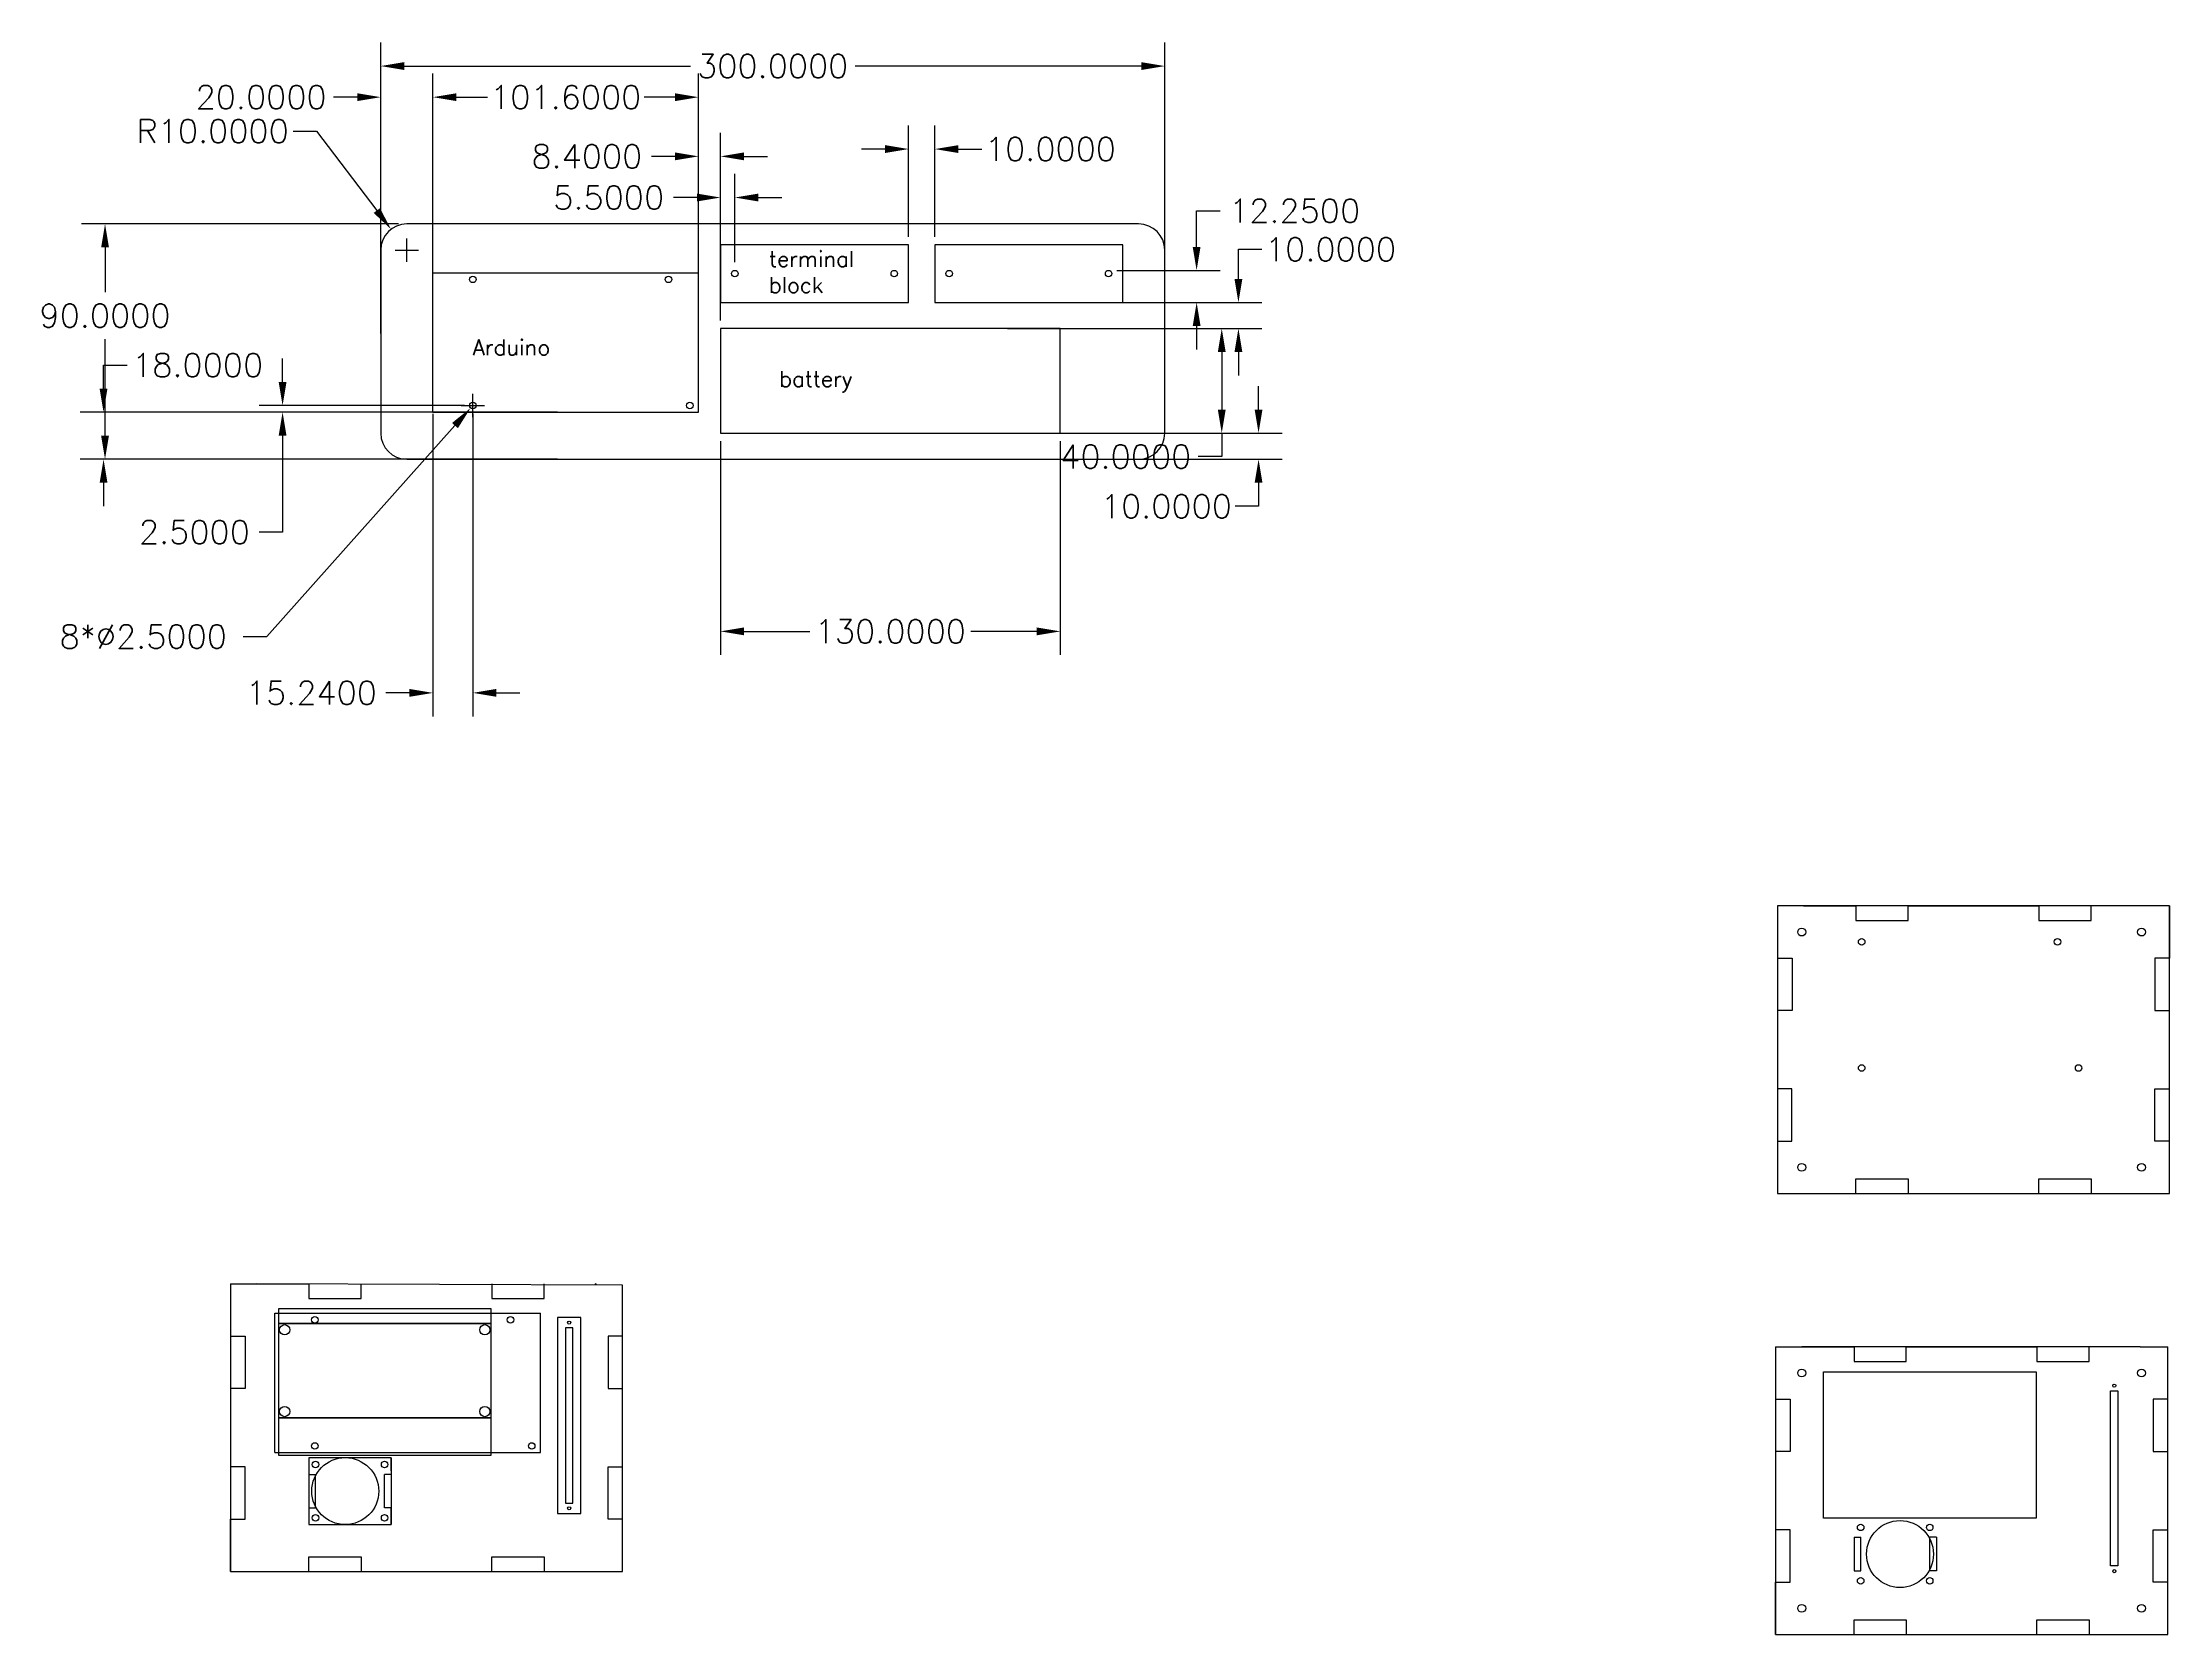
# Model space of a CAD drawing. Header units: millimetres. Extents: x -129 to 684, y -450 to 159.
import ezdxf

# ---------------------------------------------------------------- set-up
doc = ezdxf.new("R2010")
doc.units = ezdxf.units.MM
doc.header["$MEASUREMENT"] = 0
doc.styles.get("Standard").update_dxf_attribs({"font": 'txt.shx'})
doc.styles.add('standardRomanS', font='romans.shx', dxfattribs={"height": 0.12})
doc.dimstyles.new('Annotative', dxfattribs={"dimscale": 0, "dimtxt": 0.18, "dimasz": 0.18, "dimexe": 0.18, "dimexo": 0.0625, "dimgap": 0.09, "dimtad": 0, "dimtih": 1, "dimtoh": 1, "dimdec": 4, "dimzin": 0, "dimdsep": 46, "dimtxsty": 'Standard', "dimcen": 0.09, "dimadec": 0, "dimazin": 0, "dimtfac": 1, "dimtdec": 4, "dimtofl": 0, "dimtmove": 0, "dimatfit": 3, "dimfxl": 1, "dimtolj": 1, "dimtzin": 0, "dimarcsym": 0})

# ---------------------------------------------------------------- blocks, each defined once
blk = doc.blocks.new('*D6')
at = {"color": 0, "lineweight": -2, "transparency": 16777216}
for p, q in [((0, 48.12), (0, 159.4)), ((300, 48.12), (300, 159.4)), ((9, 150.4), (118.5, 150.4)), ((291, 150.4), (181.5, 150.4))]:
    blk.add_line(p, q, dxfattribs=at)
at = {"color": 0, "transparency": 16777216}
for points in [[(9, 151.9), (9, 148.9), (0, 150.4)], [(291, 151.9), (291, 148.9), (300, 150.4)]]:
    blk.add_solid(points, dxfattribs=at)
at = {"layer": 'Defpoints', "color": 0, "transparency": 16777216}
for p in [(300, 150.4), (0, 45), (300, 45)]:
    blk.add_point(p, dxfattribs=at)
at = {"color": 0, "transparency": 16777216, "insert": (150, 150.4), "char_height": 9, "attachment_point": 5}
blk.add_mtext('\\A1;300.0000', dxfattribs=at)
blk = doc.blocks.new('*D7')
at = {"color": 0, "lineweight": -2, "transparency": 16777216}
for p, q in [((6.87, 90), (-114.47, 90)), ((-105.47, 81), (-105.47, 63.92)), ((-105.47, 9), (-105.47, 45.92)), ((6.87, 0), (-114.47, 0))]:
    blk.add_line(p, q, dxfattribs=at)
at = {"color": 0, "transparency": 16777216}
for points in [[(-106.97, 81), (-103.97, 81), (-105.47, 90)], [(-106.97, 9), (-103.97, 9), (-105.47, 0)]]:
    blk.add_solid(points, dxfattribs=at)
at = {"layer": 'Defpoints', "color": 0, "transparency": 16777216}
for p in [(10, 90), (-105.47, 0), (10, 0)]:
    blk.add_point(p, dxfattribs=at)
at = {"color": 0, "transparency": 16777216, "insert": (-105.47, 54.92), "char_height": 9, "attachment_point": 5}
blk.add_mtext('\\A1;90.0000', dxfattribs=at)
blk = doc.blocks.new('*D8')
at = {"color": 0, "lineweight": -2, "transparency": 16777216}
for p, q in [((-33.53, 125.52), (-24.53, 125.52)), ((-24.53, 125.52), (-1.48, 95.14)), ((10, 75.5), (10, 84.5)), ((5.5, 80), (14.5, 80))]:
    blk.add_line(p, q, dxfattribs=at)
at = {"color": 0, "transparency": 16777216}
blk.add_solid([(-0.29, 96.04), (-2.68, 94.23), (3.96, 87.97)], dxfattribs=at)
at = {"layer": 'Defpoints', "color": 0, "transparency": 16777216}
for p in [(3.96, 87.97), (10, 80)]:
    blk.add_point(p, dxfattribs=at)
at = {"color": 0, "transparency": 16777216, "insert": (-64.28, 125.52), "char_height": 9, "attachment_point": 5}
blk.add_mtext('\\A1;R10.0000', dxfattribs=at)
blk = doc.blocks.new('*D9')
at = {"color": 0, "lineweight": -2, "transparency": 16777216}
for p, q in [((20, 17.41), (20, -98.36)), ((35.24, 17.41), (35.24, -98.36)), ((11, -89.36), (2, -89.36)), ((44.24, -89.36), (53.24, -89.36))]:
    blk.add_line(p, q, dxfattribs=at)
at = {"color": 0, "transparency": 16777216}
for points in [[(11, -87.86), (11, -90.86), (20, -89.36)], [(44.24, -87.86), (44.24, -90.86), (35.24, -89.36)]]:
    blk.add_solid(points, dxfattribs=at)
at = {"layer": 'Defpoints', "color": 0, "transparency": 16777216}
for p in [(20, 20.54), (35.24, 20.54), (20, -89.36)]:
    blk.add_point(p, dxfattribs=at)
at = {"color": 0, "transparency": 16777216, "insert": (-26.5, -89.36), "char_height": 9, "attachment_point": 5}
blk.add_mtext('\\A1;15.2400', dxfattribs=at)
blk = doc.blocks.new('*D10')
at = {"color": 0, "lineweight": -2, "transparency": 16777216}
for p, q in [((-37.54, 29.54), (-37.54, 38.54)), ((32.12, 20.54), (-46.54, 20.54)), ((48.77, 18.04), (-46.54, 18.04)), ((-37.54, 9.04), (-37.54, -27.88)), ((-37.54, -27.88), (-46.54, -27.88))]:
    blk.add_line(p, q, dxfattribs=at)
at = {"color": 0, "transparency": 16777216}
for points in [[(-39.04, 29.54), (-36.04, 29.54), (-37.54, 20.54)], [(-39.04, 9.04), (-36.04, 9.04), (-37.54, 18.04)]]:
    blk.add_solid(points, dxfattribs=at)
at = {"layer": 'Defpoints', "color": 0, "transparency": 16777216}
for p in [(-37.54, 18.04), (35.24, 20.54), (51.9, 18.04)]:
    blk.add_point(p, dxfattribs=at)
at = {"color": 0, "transparency": 16777216, "insert": (-71.29, -27.88), "char_height": 9, "attachment_point": 5}
blk.add_mtext('\\A1;2.5000', dxfattribs=at)
blk = doc.blocks.new('*D11')
at = {"color": 0, "lineweight": -2, "transparency": 16777216}
for p, q in [((35.24, 16.04), (35.24, 25.04)), ((30.74, 20.54), (39.74, 20.54)), ((-43.6, -67.85), (28.42, 12.89)), ((-52.6, -67.85), (-43.6, -67.85))]:
    blk.add_line(p, q, dxfattribs=at)
at = {"color": 0, "transparency": 16777216}
blk.add_solid([(27.3, 13.89), (29.54, 11.89), (34.41, 19.61)], dxfattribs=at)
at = {"layer": 'Defpoints', "color": 0, "transparency": 16777216}
for p in [(34.41, 19.61), (36.07, 21.47)]:
    blk.add_point(p, dxfattribs=at)
at = {"color": 0, "transparency": 16777216, "insert": (-90.85, -67.85), "char_height": 9, "attachment_point": 5}
blk.add_mtext('\\A1;8*∅2.5000', dxfattribs=at)
blk = doc.blocks.new('*D12')
at = {"color": 0, "lineweight": -2, "transparency": 16777216}
for p, q in [((-106.04, 27), (-106.04, 36)), ((-106.04, 36), (-97.04, 36)), ((67.67, 18), (-115.04, 18)), ((67.67, 0), (-115.04, 0)), ((-106.04, -9), (-106.04, -18))]:
    blk.add_line(p, q, dxfattribs=at)
at = {"color": 0, "transparency": 16777216}
for points in [[(-107.54, 27), (-104.54, 27), (-106.04, 18)], [(-107.54, -9), (-104.54, -9), (-106.04, 0)]]:
    blk.add_solid(points, dxfattribs=at)
at = {"layer": 'Defpoints', "color": 0, "transparency": 16777216}
for p in [(70.8, 18), (-106.04, 0), (70.8, 0)]:
    blk.add_point(p, dxfattribs=at)
at = {"color": 0, "transparency": 16777216, "insert": (-70.04, 36), "char_height": 9, "attachment_point": 5}
blk.add_mtext('\\A1;18.0000', dxfattribs=at)
blk = doc.blocks.new('*D13')
at = {"color": 0, "lineweight": -2, "transparency": 16777216}
for p, q in [((0, 56.59), (0, 147.5)), ((20, 56.59), (20, 147.5)), ((-9, 138.5), (-18, 138.5)), ((29, 138.5), (38, 138.5))]:
    blk.add_line(p, q, dxfattribs=at)
at = {"color": 0, "transparency": 16777216}
for points in [[(-9, 140), (-9, 137), (0, 138.5)], [(29, 140), (29, 137), (20, 138.5)]]:
    blk.add_solid(points, dxfattribs=at)
at = {"layer": 'Defpoints', "color": 0, "transparency": 16777216}
for p in [(0, 138.5), (0, 53.46), (20, 53.46)]:
    blk.add_point(p, dxfattribs=at)
at = {"color": 0, "transparency": 16777216, "insert": (-45.75, 138.5), "char_height": 9, "attachment_point": 5}
blk.add_mtext('\\A1;20.0000', dxfattribs=at)
blk = doc.blocks.new('*D14')
at = {"color": 0, "lineweight": -2, "transparency": 16777216}
for p, q in [((20, 56.59), (20, 147.5)), ((121.6, 56.59), (121.6, 147.5)), ((29, 138.5), (40.8, 138.5)), ((112.6, 138.5), (100.8, 138.5))]:
    blk.add_line(p, q, dxfattribs=at)
at = {"color": 0, "transparency": 16777216}
for points in [[(29, 140), (29, 137), (20, 138.5)], [(112.6, 140), (112.6, 137), (121.6, 138.5)]]:
    blk.add_solid(points, dxfattribs=at)
at = {"layer": 'Defpoints', "color": 0, "transparency": 16777216}
for p in [(121.6, 138.5), (20, 53.46), (121.6, 53.46)]:
    blk.add_point(p, dxfattribs=at)
at = {"color": 0, "transparency": 16777216, "insert": (70.8, 138.5), "char_height": 9, "attachment_point": 5}
blk.add_mtext('\\A1;101.6000', dxfattribs=at)
blk = doc.blocks.new('*D15')
at = {"color": 0, "lineweight": -2, "transparency": 16777216}
for p, q in [((130, 6.87), (130, -74.84)), ((260, 6.87), (260, -74.84)), ((139, -65.84), (164.25, -65.84)), ((251, -65.84), (225.75, -65.84))]:
    blk.add_line(p, q, dxfattribs=at)
at = {"color": 0, "transparency": 16777216}
for points in [[(139, -64.34), (139, -67.34), (130, -65.84)], [(251, -64.34), (251, -67.34), (260, -65.84)]]:
    blk.add_solid(points, dxfattribs=at)
at = {"layer": 'Defpoints', "color": 0, "transparency": 16777216}
for p in [(130, 10), (260, 10), (260, -65.84)]:
    blk.add_point(p, dxfattribs=at)
at = {"color": 0, "transparency": 16777216, "insert": (195, -65.84), "char_height": 9, "attachment_point": 5}
blk.add_mtext('\\A1;130.0000', dxfattribs=at)
blk = doc.blocks.new('*D16')
at = {"color": 0, "lineweight": -2, "transparency": 16777216}
for p, q in [((263.12, 50), (330.79, 50)), ((321.79, 41), (321.79, 19)), ((263.12, 10), (330.79, 10)), ((321.79, 10), (321.79, 1)), ((321.79, 1), (312.79, 1))]:
    blk.add_line(p, q, dxfattribs=at)
at = {"color": 0, "transparency": 16777216}
for points in [[(320.29, 41), (323.29, 41), (321.79, 50)], [(320.29, 19), (323.29, 19), (321.79, 10)]]:
    blk.add_solid(points, dxfattribs=at)
at = {"layer": 'Defpoints', "color": 0, "transparency": 16777216}
for p in [(260, 50), (260, 10), (321.79, 10)]:
    blk.add_point(p, dxfattribs=at)
at = {"color": 0, "transparency": 16777216, "insert": (285.04, 1), "char_height": 9, "attachment_point": 5}
blk.add_mtext('\\A1;40.0000', dxfattribs=at)
blk = doc.blocks.new('*D17')
at = {"color": 0, "lineweight": -2, "transparency": 16777216}
for p, q in [((335.87, 19), (335.87, 28)), ((198.12, 10), (344.87, 10)), ((198.12, 0), (344.87, 0)), ((335.87, -9), (335.87, -18)), ((335.87, -18), (326.87, -18))]:
    blk.add_line(p, q, dxfattribs=at)
at = {"color": 0, "transparency": 16777216}
for points in [[(334.37, 19), (337.37, 19), (335.87, 10)], [(334.37, -9), (337.37, -9), (335.87, 0)]]:
    blk.add_solid(points, dxfattribs=at)
at = {"layer": 'Defpoints', "color": 0, "transparency": 16777216}
for p in [(195, 10), (195, 0), (335.87, 0)]:
    blk.add_point(p, dxfattribs=at)
at = {"color": 0, "transparency": 16777216, "insert": (300.62, -18), "char_height": 9, "attachment_point": 5}
blk.add_mtext('\\A1;10.0000', dxfattribs=at)
blk = doc.blocks.new('*D18')
at = {"color": 0, "lineweight": -2, "transparency": 16777216}
for p, q in [((121.6, 53.12), (121.6, 124.86)), ((130, 53.12), (130, 124.86)), ((112.6, 115.86), (103.6, 115.86)), ((139, 115.86), (148, 115.86))]:
    blk.add_line(p, q, dxfattribs=at)
at = {"color": 0, "transparency": 16777216}
for points in [[(112.6, 117.36), (112.6, 114.36), (121.6, 115.86)], [(139, 117.36), (139, 114.36), (130, 115.86)]]:
    blk.add_solid(points, dxfattribs=at)
at = {"layer": 'Defpoints', "color": 0, "transparency": 16777216}
for p in [(121.6, 115.86), (121.6, 50), (130, 50)]:
    blk.add_point(p, dxfattribs=at)
at = {"color": 0, "transparency": 16777216, "insert": (78.85, 115.86), "char_height": 9, "attachment_point": 5}
blk.add_mtext('\\A1;8.4000', dxfattribs=at)
blk = doc.blocks.new('*D19')
at = {"color": 0, "lineweight": -2, "transparency": 16777216}
for p, q in [((328.17, 69), (328.17, 80.3)), ((328.17, 80.3), (337.17, 80.3)), ((239.81, 60), (337.17, 60)), ((239.81, 50), (337.17, 50)), ((328.17, 41), (328.17, 32))]:
    blk.add_line(p, q, dxfattribs=at)
at = {"color": 0, "transparency": 16777216}
for points in [[(326.67, 69), (329.67, 69), (328.17, 60)], [(326.67, 41), (329.67, 41), (328.17, 50)]]:
    blk.add_solid(points, dxfattribs=at)
at = {"layer": 'Defpoints', "color": 0, "transparency": 16777216}
for p in [(236.68, 60), (236.68, 50), (328.17, 50)]:
    blk.add_point(p, dxfattribs=at)
at = {"color": 0, "transparency": 16777216, "insert": (363.42, 80.3), "char_height": 9, "attachment_point": 5}
blk.add_mtext('\\A1;10.0000', dxfattribs=at)
blk = doc.blocks.new('*D20')
at = {"color": 0, "lineweight": -2, "transparency": 16777216}
for p, q in [((130, 74.12), (130, 109.12)), ((135.5, 75.37), (135.5, 109.12)), ((121, 100.12), (112, 100.12)), ((144.5, 100.12), (153.5, 100.12))]:
    blk.add_line(p, q, dxfattribs=at)
at = {"color": 0, "transparency": 16777216}
for points in [[(121, 101.62), (121, 98.62), (130, 100.12)], [(144.5, 101.62), (144.5, 98.62), (135.5, 100.12)]]:
    blk.add_solid(points, dxfattribs=at)
at = {"layer": 'Defpoints', "color": 0, "transparency": 16777216}
for p in [(130, 100.12), (130, 71), (135.5, 72.25)]:
    blk.add_point(p, dxfattribs=at)
at = {"color": 0, "transparency": 16777216, "insert": (87.25, 100.12), "char_height": 9, "attachment_point": 5}
blk.add_mtext('\\A1;5.5000', dxfattribs=at)
blk = doc.blocks.new('*D21')
at = {"color": 0, "lineweight": -2, "transparency": 16777216}
for p, q in [((202, 85.12), (202, 127.65)), ((212, 85.12), (212, 127.65)), ((193, 118.65), (184, 118.65)), ((221, 118.65), (230, 118.65))]:
    blk.add_line(p, q, dxfattribs=at)
at = {"color": 0, "transparency": 16777216}
for points in [[(193, 120.15), (193, 117.15), (202, 118.65)], [(221, 120.15), (221, 117.15), (212, 118.65)]]:
    blk.add_solid(points, dxfattribs=at)
at = {"layer": 'Defpoints', "color": 0, "transparency": 16777216}
for p in [(212, 118.65), (202, 82), (212, 82)]:
    blk.add_point(p, dxfattribs=at)
at = {"color": 0, "transparency": 16777216, "insert": (256.25, 118.65), "char_height": 9, "attachment_point": 5}
blk.add_mtext('\\A1;10.0000', dxfattribs=at)
blk = doc.blocks.new('*D22')
at = {"color": 0, "lineweight": -2, "transparency": 16777216}
for p, q in [((312.18, 81.25), (312.18, 95)), ((312.18, 95), (321.18, 95)), ((281.62, 72.25), (321.18, 72.25)), ((281.62, 60), (321.18, 60)), ((312.18, 51), (312.18, 42))]:
    blk.add_line(p, q, dxfattribs=at)
at = {"color": 0, "transparency": 16777216}
for points in [[(310.68, 81.25), (313.68, 81.25), (312.18, 72.25)], [(310.68, 51), (313.68, 51), (312.18, 60)]]:
    blk.add_solid(points, dxfattribs=at)
at = {"layer": 'Defpoints', "color": 0, "transparency": 16777216}
for p in [(278.5, 72.25), (278.5, 60), (312.18, 60)]:
    blk.add_point(p, dxfattribs=at)
at = {"color": 0, "transparency": 16777216, "insert": (349.68, 95), "char_height": 9, "attachment_point": 5}
blk.add_mtext('\\A1;12.2500', dxfattribs=at)
blk = doc.blocks.new('arduino')
for p, q in [((5.13, 39.74), (5.13, 93.08)), ((5.13, 93.08), (106.73, 93.08)), ((106.73, 39.74), (106.73, 93.08)), ((5.13, 39.74), (106.73, 39.74))]:
    blk.add_line(p, q)
for centre in [(20.37, 90.54), (95.27, 90.54), (20.37, 42.28), (103.37, 42.28)]:
    blk.add_circle(centre, 1.25)
blk = doc.blocks.new('LCD')
for points in [[(47.04, 85.82), (128.42, 85.82), (128.42, 91.42), (47.04, 91.42)], [(47.04, 49.72), (128.42, 49.72), (128.42, 85.82), (47.04, 85.82)], [(47.04, 35.44), (128.42, 35.44), (128.42, 49.72), (47.04, 49.72)]]:
    blk.add_lwpolyline(points, close=True)
for centre in [(49.44, 83.42), (126.02, 83.42), (49.44, 52.12), (126.02, 52.12)]:
    blk.add_circle(centre, 1.95)
blk = doc.blocks.new('slide')
for p, q in [((3.1, 71), (3.1, 4)), ((5.9, 71), (3.1, 71)), ((5.9, 4), (5.9, 71)), ((3.1, 4), (5.9, 4))]:
    blk.add_line(p, q)
blk.add_lwpolyline([(0, 0), (9, 0), (9, 75), (0, 75)], close=True)
for centre in [(4.5, 73), (4.5, 2)]:
    blk.add_circle(centre, 0.6)

msp = doc.modelspace()

# ---------------------------------------------------------------- linework, layer by layer
for p, q in [((20, 18), (20, 71.34)), ((20, 71.34), (121.6, 71.34)), ((121.6, 18), (121.6, 71.34)), ((20, 18), (121.6, 18)), ((684.38901, -170.86002), (534.38901, -170.86002)), ((534.38901, -170.86002), (534.38901, -280.86002)), ((544.38901, -170.86002), (564.38901, -170.86002)), ((564.38901, -170.86002), (564.38901, -176.42002)), ((584.38901, -176.42002), (584.38901, -170.86002)), ((584.38901, -170.86002), (634.38901, -170.86002)), ((634.38901, -170.86002), (634.38901, -176.42002)), ((654.38901, -176.42002), (654.38901, -170.86002)), ((684.38901, -280.86002), (684.38901, -170.86002)), ((684.38901, -170.86002), (684.38901, -190.86002)), ((564.38901, -176.42002), (584.38901, -176.42002)), ((634.38901, -176.42002), (654.38901, -176.42002)), ((534.38901, -190.86002), (539.98901, -190.86002)), ((539.98901, -190.86002), (539.98901, -210.86002)), ((684.38901, -190.86002), (678.82901, -190.86002)), ((678.82901, -190.86002), (678.82901, -210.86002)), ((539.98901, -210.86002), (534.38901, -210.86002)), ((678.82901, -210.86002), (684.38901, -210.86002)), ((539.94901, -240.86002), (534.38901, -240.86002)), ((539.94901, -260.86002), (539.94901, -240.86002)), ((678.82901, -260.86002), (678.82901, -240.86002)), ((678.82901, -240.86002), (684.38901, -240.86002)), ((534.38901, -260.86002), (539.94901, -260.86002)), ((684.38901, -260.86002), (678.82901, -260.86002)), ((684.38901, -280.86002), (684.38901, -260.86002)), ((564.38901, -280.86002), (564.38901, -275.30002)), ((564.38901, -275.30002), (584.38901, -275.30002)), ((584.38901, -275.30002), (584.38901, -280.86002)), ((634.38901, -280.86002), (634.38901, -275.30002)), ((634.38901, -275.30002), (654.38901, -275.30002)), ((654.38901, -275.30002), (654.38901, -280.86002)), ((534.38901, -280.86002), (684.38901, -280.86002)), ((584.38901, -280.86002), (634.38901, -280.86002)), ((-57.45515, -315.44524), (-57.45515, -425.44524)), ((-57.45515, -315.44524), (-27.45515, -315.44524)), ((-57.45515, -315.44524), (-57.45515, -335.44524)), ((92.54485, -315.94524), (-47.45515, -315.44524)), ((-27.45515, -315.44524), (-27.45515, -321.00524)), ((-7.45515, -321.00524), (-7.45515, -315.44524)), ((42.54485, -315.44524), (42.54485, -321.00524)), ((62.54485, -321.00524), (62.54485, -315.44524)), ((92.54485, -425.44524), (92.54485, -315.94524)), ((-27.45515, -321.00524), (-7.45515, -321.00524)), ((42.54485, -321.00524), (62.54485, -321.00524)), ((-57.45515, -335.44524), (-51.89515, -335.44524)), ((-51.89515, -335.44524), (-51.89515, -355.44524)), ((92.54485, -335.44524), (86.98485, -335.44524)), ((86.98485, -335.44524), (86.98485, -355.44524)), ((533.70567, -339.52838), (533.70567, -449.52838)), ((533.70567, -339.52838), (563.70567, -339.52838)), ((533.70567, -339.52838), (533.70567, -359.52838)), ((673.20567, -339.52838), (543.70567, -339.52838)), ((563.70567, -339.52838), (563.70567, -345.08838)), ((583.70567, -345.08838), (583.70567, -339.52838)), ((583.70567, -339.52838), (633.70567, -339.52838)), ((633.70567, -339.52838), (633.70567, -345.08838)), ((653.70567, -345.08838), (653.70567, -339.52838)), ((673.20567, -339.52838), (683.70567, -339.52838)), ((683.70567, -449.52838), (683.70567, -339.52838)), ((563.70567, -345.08838), (583.70567, -345.08838)), ((633.70567, -345.08838), (653.70567, -345.08838)), ((-51.89515, -355.44524), (-57.45515, -355.44524)), ((86.98485, -355.44524), (92.54485, -355.44524)), ((533.70567, -359.52838), (539.30567, -359.52838)), ((539.30567, -359.52838), (539.30567, -379.52838)), ((683.70567, -359.52838), (678.14567, -359.52838)), ((678.14567, -359.52838), (678.14567, -379.52838)), ((-27.45515, -381.94524), (-27.45515, -407.44524)), ((4.04485, -381.94524), (-27.45515, -381.94524)), ((4.04485, -386.94524), (4.04485, -381.94524)), ((4.04485, -381.94524), (4.04485, -388.29524)), ((539.30567, -379.52838), (533.70567, -379.52838)), ((678.14567, -379.52838), (683.70567, -379.52838)), ((-51.89515, -385.44524), (-57.45515, -385.44524)), ((-51.89515, -405.44524), (-51.89515, -385.44524)), ((-27.45515, -388.29524), (-24.91515, -388.29524)), ((-24.91515, -401.09524), (-24.91515, -388.29524)), ((4.04485, -388.29524), (1.50485, -388.29524)), ((1.50485, -401.09524), (1.50485, -388.29524)), ((4.04485, -386.94524), (4.04485, -407.44524)), ((86.98485, -405.44524), (86.98485, -385.44524)), ((86.98485, -385.44524), (92.54485, -385.44524)), ((4.04485, -393.29524), (4.04485, -401.09524)), ((-57.45515, -425.44524), (-57.45515, -405.44524)), ((-57.45515, -405.44524), (-51.89515, -405.44524)), ((-27.45515, -401.09524), (-24.91515, -401.09524)), ((4.04485, -401.09524), (1.50485, -401.09524)), ((4.04485, -407.44524), (4.04485, -401.09524)), ((92.54485, -405.44524), (86.98485, -405.44524)), ((-27.45515, -407.44524), (4.04485, -407.44524)), ((539.26567, -409.52838), (533.70567, -409.52838)), ((539.26567, -429.52838), (539.26567, -409.52838)), ((563.70567, -412.37838), (563.70567, -425.17838)), ((563.70567, -412.37838), (566.24567, -412.37838)), ((566.24567, -425.17838), (566.24567, -412.37838)), ((595.20567, -412.37838), (592.66567, -412.37838)), ((592.66567, -425.17838), (592.66567, -412.37838)), ((595.20567, -412.37838), (595.20567, -425.17838)), ((678.14567, -429.52838), (678.14567, -409.52838)), ((678.14567, -409.52838), (683.70567, -409.52838)), ((-27.45515, -425.44524), (-27.45515, -419.88524)), ((-27.45515, -419.88524), (-7.45515, -419.88524)), ((-7.45515, -419.88524), (-7.45515, -425.44524)), ((42.54485, -425.44524), (42.54485, -419.88524)), ((42.54485, -419.88524), (62.54485, -419.88524)), ((62.54485, -419.88524), (62.54485, -425.44524)), ((-57.45515, -425.44524), (92.54485, -425.44524)), ((-7.45515, -425.44524), (42.54485, -425.44524)), ((533.70567, -449.52838), (533.70567, -429.52838)), ((533.70567, -429.52838), (539.26567, -429.52838)), ((563.70567, -425.17838), (566.24567, -425.17838)), ((595.20567, -425.17838), (592.66567, -425.17838)), ((683.70567, -429.52838), (678.14567, -429.52838)), ((563.70567, -449.52838), (563.70567, -443.96838)), ((563.70567, -443.96838), (583.70567, -443.96838)), ((583.70567, -443.96838), (583.70567, -449.52838)), ((633.70567, -449.52838), (633.70567, -443.96838)), ((633.70567, -443.96838), (653.70567, -443.96838)), ((653.70567, -443.96838), (653.70567, -449.52838)), ((533.70567, -449.52838), (683.70567, -449.52838)), ((583.70567, -449.52838), (633.70567, -449.52838))]:
    msp.add_line(p, q)
for points in [[(290, 90), (10, 90)], [(0, 80), (0, 10)], [(300, 10), (300, 80)], [(10, 0), (290, 0)]]:
    msp.add_lwpolyline(points)
for points in [[(130, 60), (202, 60), (202, 82), (130, 82)], [(212, 60), (284, 60), (284, 82), (212, 82)], [(130, 10), (260, 10), (260, 50), (130, 50)], [(552.01337, -349.06375), (633.39337, -349.06375), (633.39337, -405.04375), (552.01337, -405.04375)], [(661.87393, -356.33356), (664.67393, -356.33356), (664.67393, -423.33356), (661.87393, -423.33356)]]:
    msp.add_lwpolyline(points, close=True)
for centre, radius in [((35.24, 68.8), 1.25), ((110.14, 68.8), 1.25), ((135.5, 71), 1.25), ((196.5, 71), 1.25), ((217.5, 71), 1.25), ((278.5, 71), 1.25), ((35.24, 20.54), 1.25), ((118.24, 20.54), 1.25), ((543.70567, -180.86002), 1.5), ((566.62543, -184.594), 1.25), ((641.52543, -184.594), 1.25), ((673.70567, -180.86002), 1.5), ((566.62543, -232.854), 1.25), ((649.62543, -232.854), 1.25), ((543.70567, -270.86002), 1.5), ((673.70567, -270.86002), 1.5), ((543.70567, -349.52838), 1.5), ((673.70567, -349.52838), 1.5), ((663.27393, -354.33356), 0.6), ((-13.55515, -394.69524), 12.8), ((-24.91515, -384.48524), 1.25), ((1.50485, -384.48524), 1.25), ((-24.91515, -404.90524), 1.25), ((1.50485, -404.90524), 1.25), ((581.30567, -418.77838), 12.8), ((566.24567, -408.56838), 1.25), ((592.66567, -408.56838), 1.25), ((566.24567, -428.98838), 1.25), ((592.66567, -428.98838), 1.25), ((663.27393, -425.33356), 0.6), ((543.70567, -439.52838), 1.5), ((673.70567, -439.52838), 1.5)]:
    msp.add_circle(centre, radius)
for centre, radius, start, end in [((10, 80), 10, 90, 180), ((290, 80), 10, 0, 90), ((10, 10), 10, 180, 270), ((290, 10), 10, 270, 0), ((82.04485, -315.94524), 0.5, 0, 90)]:
    msp.add_arc(centre, radius, start, end)

# ---------------------------------------------------------------- block references
for name, p in [('LCD', (-86.18522, -416.39725)), ('arduino', (-45.58569, -419.7175)), ('slide', (67.61311, -403.25042))]:
    msp.add_blockref(name, p)

# ---------------------------------------------------------------- texts
at = {"insert": (148.54876, 79.61561), "char_height": 6, "attachment_point": 1}
msp.add_mtext_dynamic_manual_height_columns('terminal block', width=25.6832998, gutter_width=30, heights=[0], dxfattribs=at)
at = {"char_height": 6, "attachment_point": 1, "style": 'standardRomanS'}
for s, width, insert in [('Arduino', 55.9785426, (35.24, 45.76482)), ('battery', 50.2323785, (152.50204, 33.68535))]:
    msp.add_mtext_dynamic_manual_height_columns(s, width=width, gutter_width=30, heights=[0], dxfattribs=dict(at, insert=insert))

# ---------------------------------------------------------------- dimensions: what is measured, and where the dimension line sits
for base, p1, p2, picture, middle in [((300, 150.39613), (0, 45), (300, 45), '*D6', (150, 150.39613)), ((0, 138.49862), (20, 53.46028), (0, 53.46028), '*D13', (-45.75, 138.49862)), ((121.6, 138.49862), (20, 53.46028), (121.6, 53.46028), '*D14', (70.8, 138.49862)), ((121.6, 115.86252), (130, 50), (121.6, 50), '*D18', (78.85, 115.86252)), ((212, 118.65451), (202, 82), (212, 82), '*D21', (256.25, 118.65451)), ((130, 100.11768), (135.5, 72.25), (130, 71), '*D20', (87.25, 100.11768)), ((20, -89.35668), (35.24, 20.54), (20, 20.54), '*D9', (-26.5, -89.35668)), ((260, -65.83812), (130, 10), (260, 10), '*D15', (195, -65.83812))]:
    dim = msp.add_linear_dim(base=base, p1=p1, p2=p2, dimstyle='Annotative')
    dim.commit()
    dim.dimension.update_dxf_attribs({"geometry": picture, "text_midpoint": middle})
dim = msp.add_radius_dim(center=(10, 80), mpoint=(3.95632, 87.96706), dimstyle='Annotative')
dim.commit()
dim.dimension.update_dxf_attribs({"geometry": '*D8', "text_midpoint": (-64.28366, 125.52389), "dimtype": 164})
for base, p1, p2, picture, middle in [((312.17866, 60), (278.5, 72.25), (278.5, 60), '*D22', (349.67866, 95.00407)), ((-105.46627, 0), (10, 90), (10, 0), '*D7', (-105.46627, 54.92307)), ((328.1658, 50), (236.68367, 60), (236.68367, 50), '*D19', (363.4158, 80.30245)), ((-106.0365, 0), (70.8, 18), (70.8, 0), '*D12', (-70.0365, 36)), ((-37.53729, 18.04), (35.24, 20.54), (51.89518, 18.04), '*D10', (-71.28729, -27.87885))]:
    dim = msp.add_linear_dim(base=base, p1=p1, p2=p2, angle=90, dimstyle='Annotative')
    dim.commit()
    dim.dimension.update_dxf_attribs({"geometry": picture, "text_midpoint": middle, "dimtype": 160})
for base, p1, p2, picture, middle in [((321.79185, 10), (260, 50), (260, 10), '*D16', (285.04185, 1)), ((335.86881, 0), (195, 10), (195, 0), '*D17', (300.61881, -18))]:
    dim = msp.add_linear_dim(base=base, p1=p1, p2=p2, angle=90, dimstyle='Annotative')
    dim.commit()
    dim.dimension.update_dxf_attribs({"geometry": picture, "text_midpoint": middle})
dim = msp.add_diameter_dim_2p(p1=(36.07204, 21.47285), p2=(34.40796, 19.60715), text='8*<>', dimstyle='Annotative')
dim.commit()
dim.dimension.update_dxf_attribs({"geometry": '*D11', "text_midpoint": (-90.84877, -67.85123), "dimtype": 163})

doc.saveas('drawing.dxf')
